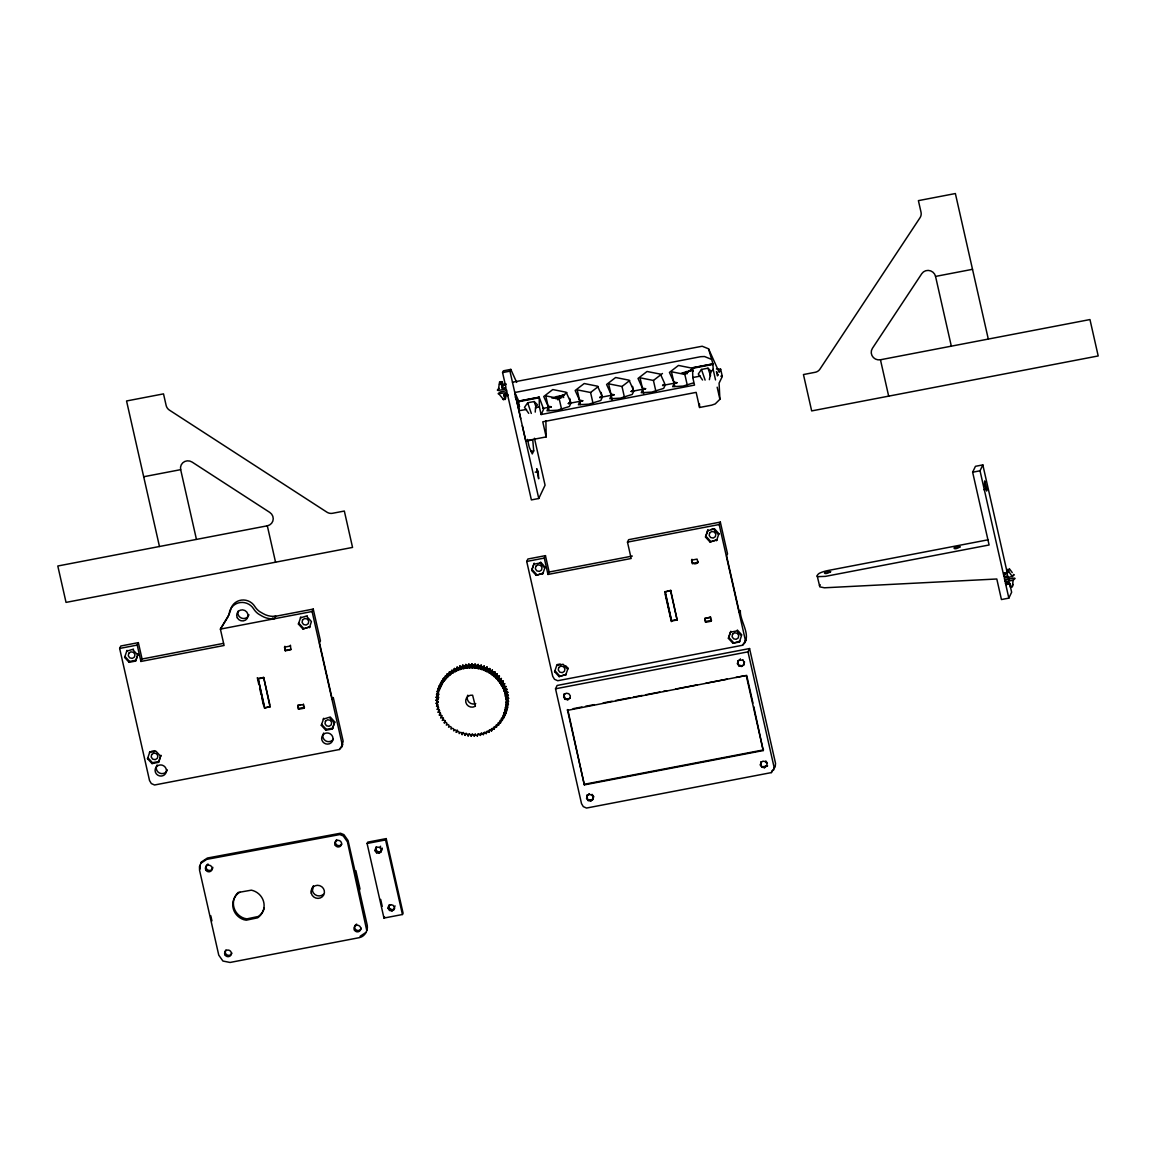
<?xml version="1.0" encoding="UTF-8"?>
<svg xmlns="http://www.w3.org/2000/svg" width="1156" height="1156" viewBox="0 0 1156 1156"><rect width="100%" height="100%" fill="white"/><g stroke="black" fill="none" stroke-linecap="round" stroke-linejoin="round"><path stroke-width="1.5" d="M455.002 671.737L456.042 669.512L454.424 668.471L453.369 670.682L455.002 671.737L456.071 671.188L457.126 667.099L458.657 668.284L457.603 670.494L456.085 669.31M456.071 671.188L457.126 667.099M505.923 702.516L506.964 700.29L508.654 701.244L507.6 703.455L505.923 702.516L508.64 698.238L506.877 697.429L505.837 699.64L507.585 700.449M489.71 673.226L492.413 670.104L491.358 672.33C488.396 675.147 487.818 670.09 489.768 668.5L487.153 671.766L486.055 671.217L486.979 667.128L486.055 671.217M488.656 672.59L489.768 668.5M475.333 733.944L474.278 736.155L473.31 734.522L472.096 734.508L471.2 736.155L470.376 734.436L469.163 734.335L468.122 735.895L467.458 734.118L466.244 733.915L465.088 735.375L464.567 733.554L463.383 733.251L462.082 734.595L461.721 732.745L460.565 732.34L459.163 733.583L458.961 731.705L457.848 731.213L456.331 732.326L456.302 730.433L455.233 729.855L453.614 730.823C454.698 728.872 452.415 727.399 451.028 729.118L451.317 727.254L450.378 726.517L448.6 727.196L449.063 725.39L448.181 724.552L446.346 725.087L446.967 723.324L446.158 722.428L444.28 722.803L445.06 721.098L444.323 720.13L442.416 720.347L443.34 718.729L442.69 717.703L440.783 717.76L441.838 716.229L441.289 715.159L439.367 715.044L440.566 713.613L440.089 712.501L438.182 712.24L439.511 710.911L439.135 709.755L437.257 709.336C439.497 708.729 438.789 706.085 436.592 706.374L438.124 705.261L436.188 703.383L437.821 702.443L437.763 701.244L436.043 700.363L437.748 699.568L437.806 698.383L436.159 697.357L437.214 695.146L438.991 694.496M313.392 886.016L312.395 890.669A6.719 6.488 25.4 0 0 323.434 894.339M474.278 736.155L475.015 734.45L477.341 735.91C477.096 733.641 479.783 733.251 480.361 735.389L480.78 733.569L481.951 733.265L483.324 734.624L483.584 732.774L484.711 732.369L486.185 733.612L486.286 731.734L487.384 731.242L488.959 732.355L490.014 730.144M986.791 489.089L986.675 491.04L984.478 484.581L984.681 480.91L986.791 489.089L983.828 489.653M535.242 412.1L535.531 407.707L537.511 404.86L534.188 401.537L527.671 402.779L524.492 407.345L528.74 413.357M1013.162 580.211L1005.142 581.757L1006.168 579.59L1014.144 578.087L1015.113 578.434L1013.162 580.211L1012.266 586.945L1013.032 584.344M457.603 670.494L458.715 670.047L459.958 665.957L461.374 667.258L460.319 669.483L458.903 668.182M459.958 665.957L458.715 670.047M506.53 390.728L500.143 391.956L498.149 393.734L507.094 392.592L506.27 388.951L498.265 390.482L499.623 381.755L502.282 381.668L503.279 386.032L502.513 384.702L506.198 383.994M229.538 613.446A21.892 21.155 25.4 0 1 229.018 614.645L220.391 629.11L224.091 645.481L140.916 661.449L142.072 659.007L138.359 642.635L120.802 646.002L119.646 648.444L149.529 780.546L151.32 783.551L154.543 784.996L339.329 749.536L341.656 747.022L341.988 743.611L312.091 611.51L313.247 609.082L272.354 616.899M341.656 747.022L343.144 741.184L333.275 697.559L332.321 699.539L319.504 642.88L320.443 640.886L313.247 609.082M744.825 642.75L745.158 639.34L719.177 524.521L720.332 522.093L628.618 539.693L627.477 542.121L631.176 558.493L547.987 574.445L544.288 558.073L545.444 555.646L527.873 559.013L526.717 561.455L552.698 676.274L554.49 679.28L557.712 680.725L742.499 645.265C752.686 636.118 739.609 621.379 740.346 610.556L739.407 612.55L726.589 555.891L727.529 553.897L720.332 522.093M773.624 770.098L773.956 766.688L747.99 651.854L749.565 648.545L557.105 685.465L555.53 688.788L581.511 803.608L583.289 806.613L586.511 808.058L771.298 772.613L775.199 766.775L775.532 763.365L749.565 648.545M709.365 379.688L710.824 372.203L713.136 369.328L712.963 363.837L708.541 348.809L702.183 346.236L512.484 382.217M505.75 705.377L506.805 703.151L508.394 704.25L507.354 706.461L505.75 705.377L505.851 704.192L507.6 703.455M492.138 674.902L493.193 672.691L494.927 671.925L493.872 674.136C492.427 675.769 490.173 674.251 491.358 672.33M491.141 674.179L492.413 670.104M375.108 850.773L376.162 847.073L375.108 850.773L376.524 852.781L378.951 853.258L380.96 851.929L382.015 848.229L380.96 851.929M388.141 908.428L388.575 906.073L390.598 904.729L393.011 905.22L394.427 907.229L394.008 909.584L391.985 910.914L389.558 910.437L388.141 908.428L389.211 904.743L390.598 904.729M563.68 697.14L564.446 693.976L563.68 697.14L565.183 699.264L567.755 699.77L570.197 697.704L567.755 699.77M569.879 698.369L570.341 695.869L568.839 693.73L566.267 693.224L564.128 694.64M592.06 794.331L593.563 796.47L593.115 798.969L590.658 801.05L588.086 800.53L586.598 798.406L587.364 795.241L589.488 793.825L587.046 795.906M586.598 798.406L587.364 795.241M592.797 799.634L593.563 796.47M743.684 665.018L744.45 661.853L743.684 665.018L741.545 666.434L738.987 665.928L737.485 663.79L737.933 661.29L740.389 659.223L737.933 661.29M737.485 663.79L738.25 660.625M760.388 765.055L761.154 761.891L760.388 765.055L761.891 767.194L764.463 767.7L766.905 765.619L764.463 767.7M766.601 766.284L767.049 763.784L765.547 761.66L762.974 761.154L760.85 762.555M460.319 669.483L461.461 669.122L462.862 665.076L464.177 666.477L463.123 668.703L461.822 667.287L462.862 665.076M505.331 708.195L506.386 705.984L507.889 707.197L506.834 709.408L505.331 708.195L505.533 707.038L507.354 706.461M461.461 669.122L461.822 667.287M494.407 676.766L495.462 674.555L497.268 673.948L496.213 676.159L494.407 676.766L493.482 675.971L493.872 674.136M493.482 675.971L494.927 671.925M312.221 888.227L313.16 886.233M507.108 710.102L506.053 712.313L504.666 710.983L504.97 709.827L506.834 709.408M463.123 668.703L464.307 668.443L465.854 664.425L467.038 665.943L465.984 668.154L464.813 666.651M464.307 668.443L465.854 664.425M496.531 678.818L497.571 676.607L499.421 676.144L498.38 678.355L496.531 678.818L495.678 677.936L496.213 676.159M495.678 677.936L497.268 673.948M135.628 661.073L138.055 654.021L135.628 661.073L129.125 662.33L124.617 657.403L127.03 650.351L126.611 651.233L133.547 649.094M147.52 758.668L149.948 751.617L149.514 752.498L156.031 751.255L160.54 756.168L158.545 762.353L152.028 763.596L147.52 758.668L147.939 757.787L152.448 762.714L158.964 761.457L160.959 755.287L160.54 756.168M302.915 628.98L309.851 626.855L302.915 628.98L298.407 624.052L300.835 617.001L300.416 617.882L307.337 615.758M309.432 627.737L311.426 621.567L306.918 616.639M321.325 725.332L323.738 718.266L323.319 719.148L330.255 717.023L334.763 721.951L332.35 729.003L325.833 730.245L321.325 725.332L321.744 724.436L326.252 729.364L332.769 728.121M332.35 729.003L334.763 721.951M531.688 570.414L534.115 563.362L531.688 570.414L536.196 575.341L543.132 573.203L536.196 575.341M542.713 574.084L545.126 567.032L544.707 567.914L540.199 562.986L533.682 564.244M559.114 676.607L566.035 674.468L559.114 676.607L554.605 671.679L557.019 664.628L560.27 664.006M565.616 675.364L568.044 668.298L565.79 665.842M705.492 537.063L707.905 530.012L705.492 537.063L710.001 541.991L716.937 539.852L710.001 541.991M716.518 540.748L718.931 533.682L714.422 528.769L711.171 529.39M728.396 638.343L730.404 632.159L736.907 630.916L741.43 635.843L739.421 642.014L732.918 643.256L728.396 638.343L730.823 631.277M503.756 713.686L504.811 711.475L506.082 712.905L505.028 715.116L503.756 713.686L504.161 712.573L506.053 712.313M466.041 668.154L467.183 668.009L468.903 664.05L469.943 665.654L468.903 667.865L470.116 667.807L470.925 666.131L471.821 667.821L473.05 667.865L474.003 666.261L474.755 668.009L475.969 668.168L478.122 664.44L478.714 666.246L477.659 668.457L478.859 668.717L481.142 665.09L480.535 669.151L481.705 669.497L484.104 665.986L483.338 670.075L484.465 670.523L485.939 669.338M467.183 668.009L468.903 664.05M440.002 688.412L441.057 686.202L439.15 686.389L438.095 688.6L440.002 688.412L440.45 687.329L439.251 685.826L440.291 683.615L442.213 683.601L441.173 685.811L439.251 685.826M500.187 683.384L501.242 681.173L503.149 681.029L502.094 683.254L500.187 683.384L499.493 682.387L500.346 680.725L498.453 681.029L497.672 680.089L498.38 678.355M497.672 680.089L499.421 676.144M124.617 657.403L125.036 656.521L129.544 661.449L136.047 660.192M140.916 661.449L137.203 645.077L138.359 642.635M129.125 662.33L129.544 661.449M152.028 763.596L152.448 762.714M158.545 762.353L158.964 761.457M264.493 708.021L270.258 706.518L264.493 708.021L258.12 678.471L263.669 677.416L269.868 704.799M270.042 706.966L263.669 677.416M290.445 645.207L290.85 649.73L285.301 650.799L284.896 646.276M298.407 624.052L298.826 623.171L303.349 628.098M303.464 704.134L304.071 708.209L298.537 709.278L297.713 705.637L300.69 704.654M298.537 709.278L297.916 705.189M325.833 730.245L326.252 729.364M502.282 381.668C500.042 380.83 501.979 387.115 502.239 388.199L505.938 387.491L502.571 372.579L503.409 370.816L510.808 369.385L516.674 382.405M502.239 388.199L502.513 384.702M505.085 394.051L505.779 397.881L504.984 399.557L503.727 394.76L507.426 394.051L531.384 499.912L538.768 498.496L509.955 371.163L510.808 369.385M503.727 394.76L504.493 396.089L507.354 394.788M339.329 749.536L342.812 744.594M712.963 363.837L692.545 367.752L692.791 377.535L694.51 385.107L541.124 414.527L539.404 406.955L539.158 397.173L518.741 401.089L514.825 392.505L700.738 356.684L704.51 356.525L710.868 359.097M311.455 891.724L312.438 889.831M541.124 414.527L543.638 409.224L539.158 397.173M570.5 401.869L566.151 392.231L552.77 389.558L543.739 396.522L548.089 406.161L551.311 406.811L548.435 407.692L546.976 410.799L557.438 410.192L569.388 406.493L570.847 403.401L568.333 403.545L570.5 401.869L569.735 398.43M528.306 440.725L532.743 439.872L533.725 450.883L532.266 453.932L529.246 447.228L527.468 439.396M441.173 685.811L441.708 684.757L440.638 683.182L441.693 680.971L443.615 681.115L443.21 681.765M436.159 697.357L437.951 696.707L438.095 695.536L436.549 694.38L438.384 693.889L438.644 692.733L437.199 691.447L438.24 689.236L440.118 688.904M442.271 680.667L443.312 678.456L445.219 678.745L444.164 680.971L442.271 680.667C444.135 682.011 442.618 684.28 440.638 683.182M436.549 694.38L437.604 692.169M444.106 678.297L445.161 676.087L447.025 676.549L445.985 678.76L444.106 678.297L444.901 680.031L444.164 680.971M446.158 676.101L447.213 673.89L449.034 674.497L447.993 676.722L446.158 676.101L446.794 677.893L445.985 678.76M367.088 843.475L367.724 842.146L386.205 838.606L403.083 913.182L402.447 914.512L383.965 918.066L367.088 843.475L385.569 839.935L386.205 838.606M448.398 674.092L449.453 671.882L451.216 672.648L450.175 674.858L448.398 674.092L448.875 675.928L447.993 676.722M436.043 700.363L437.098 698.152M354.776 873.011L355.875 870.699L359.978 888.892L358.895 891.189M437.748 699.568L438.803 697.357M450.811 672.272L451.851 670.061L453.557 670.971L452.516 673.197L450.811 672.272L451.115 674.136L450.175 674.858M436.188 703.383L437.243 701.172M601.929 395.829L597.58 386.205L584.199 383.532L575.168 390.497L579.517 400.135L582.74 400.771L579.864 401.667L578.39 404.759L588.866 404.166L600.802 400.467L602.276 397.361L599.762 397.505L601.929 395.829L601.149 392.404M436.592 706.374L437.647 704.163M437.257 709.336L438.312 707.125M538.768 498.496L545.068 485.217L534.448 438.24M438.182 712.24L439.237 710.015M439.367 715.044L440.407 712.833M376.524 852.781L377.145 851.452L375.729 849.443M440.783 717.76L441.823 715.55M381.393 849.559L379.977 847.55L380.599 846.221M378.951 853.258L381.596 850.599M442.416 720.347L443.47 718.136M470.116 667.807L471.98 663.92L472.876 665.596L471.821 667.821M444.28 722.803L445.335 720.593M473.05 667.865L475.058 664.05L475.81 665.798L474.755 668.009M475.969 668.168L478.122 664.44M478.859 668.717L481.142 665.09M633.358 389.803L629.009 380.165L615.628 377.506L606.597 384.471L610.946 394.109L614.168 394.745L611.293 395.641L609.819 398.733L620.295 398.141L632.231 394.442L633.705 391.335L631.176 391.479L633.358 389.803L632.578 386.379M481.705 669.497L484.104 665.986M484.465 670.523L486.979 667.128M456.331 732.326L457.386 730.101M540.199 562.986L540.618 562.105L543.999 565.804M462.082 734.595L463.137 732.384M465.088 735.375L466.128 733.164M468.122 735.895L469.177 733.684M383.965 918.066L384.587 916.737M471.2 736.155L472.255 733.944M547.987 574.445L549.143 572.018L545.444 555.646M389.558 910.437L390.193 909.107L388.777 907.099M498.453 681.029L499.508 678.818L501.386 678.514L499.493 682.387M391.985 910.914L394.644 908.255L394.008 909.584M394.427 907.229L395.063 905.899M501.704 685.884L502.759 683.658L504.681 683.687L503.626 685.898L501.704 685.884L501.097 684.829L503.149 681.029M477.341 735.91L478.396 733.684M642.722 389.615L641.248 392.708L651.709 392.101L663.66 388.402L665.134 385.309L662.605 385.454L664.787 383.778L660.437 374.139L647.042 371.481L638.025 378.445L642.375 388.084L645.597 388.719L642.722 389.615L643.704 393.979M480.361 735.389L481.416 733.179M504.926 688.673L503.005 688.485L504.059 686.274L505.967 686.462L503.669 690.06L504.074 691.187L505.967 691.534L507.022 689.308L505.143 688.99L504.074 691.187M503.669 690.06L505.967 686.462M483.324 734.624L484.364 732.413M508.365 695.218L506.776 696.244L506.545 694.568L508.365 695.218L507.311 697.444C505.129 697.632 504.493 694.973 506.776 694.453C503.033 694.655 505.129 690.305 507.022 689.308M486.185 733.612L487.24 731.401M504.912 693.961L505.967 691.736L507.816 692.242L505.49 696.779M505.288 695.609L507.816 692.242M488.959 732.355L488.887 730.476L489.927 729.884L491.589 730.867L492.644 728.656M491.589 730.867L491.358 729.003L492.34 728.323L494.089 729.161L495.144 726.951M494.089 729.161L493.699 727.312L494.609 726.56L496.415 727.254L497.47 725.043M504.666 710.983L505.721 708.758M496.415 727.254L495.866 725.433L496.704 724.61L498.554 725.144L499.609 722.934M498.554 725.144L497.846 723.381L498.626 722.486L500.505 722.861L501.56 720.65M500.505 722.861C498.713 721.445 500.302 719.22 502.239 720.419L503.294 718.208M502.239 720.419L501.242 718.801L501.834 717.775L503.756 717.833L504.811 715.622M693.311 371.322L691.852 368.114L678.471 365.441L669.44 372.405L673.804 382.044L677.026 382.694L674.136 383.575L672.676 386.682L683.138 386.075L693.383 382.911M554.605 671.679L555.025 670.798L559.533 675.725M568.044 668.298L567.625 669.18L563.116 664.267L556.6 665.509M716.402 368.981L720.65 369.183L719.162 372.319L708.541 348.809M565.183 699.264L563.998 696.476M664.989 591.93L670.755 590.413L677.127 619.977L671.578 621.032L664.989 591.93L670.755 590.413M753.755 706.576L763.235 750.562L584.344 784.881L567.813 709.697L567.495 710.362L746.689 675.379L752.961 703.108M697.935 561.383C697.415 565.4 690.146 564.388 691.982 559.273M707.486 530.893L714.422 528.769M671.578 621.032L665.206 591.482M588.086 800.53L586.901 797.741M590.658 801.05L593.115 798.969M718.931 533.682L718.512 534.563L714.003 529.65M704.784 618.648L710.55 617.131L711.157 621.22L705.608 622.289L704.784 618.648L710.55 617.131M705.608 622.289L705.001 618.2M732.918 643.256L739.84 641.132L739.421 642.014M742.499 645.265L745.981 640.323M738.987 665.928L737.803 663.125M744.132 662.518L742.947 659.729M741.545 666.434L744.002 664.353M761.891 767.194L760.706 764.391M765.547 761.66L765.864 760.995L767.367 763.119M771.298 772.613L772.353 770.387M988.38 539.751L828.202 570.486A9.508 1.951 -12.7 0 0 819.012 573.492A25.591 5.245 -12.7 0 0 817.509 576.656L825.398 576.382L989.103 544.982L972.644 472.212L975.447 466.316L982.831 464.9L1007.31 573.044M1007.714 569.417C1005.474 568.579 1007.411 574.864 1007.671 575.948L1003.986 576.656L980.028 470.795L982.831 464.9M1003.986 576.656L1004.246 573.159L1007.931 572.451M1006.24 584.546L1009.925 583.838L1009.159 582.508L1005.474 583.216L1006.24 584.546L1009.101 583.245M817.205 575.948L819.821 586.858L824.401 587.797L996.804 578.997L1001.443 599.545L1008.841 598.129L1011.645 592.233L1009.665 583.505M720.65 369.183L722.298 376.466L719.09 383.156L719.899 399.282L715.232 403.906L711.706 405.149L699.568 407.476L696.158 392.375L542.771 421.81L546.181 436.91L526.645 440.653L525.763 440.682L522.324 425.683M471.98 663.92L471.157 665.596L472.876 665.596M501.386 678.514L500.548 680.176L499.508 678.818M475.058 664.05L474.09 665.654L475.81 665.798M444.077 680.248L444.395 679.771M501.097 684.829L502.094 683.254M443.89 680.537L444.583 679.482M444.699 679.453L444.251 680.118L443.312 678.456M711.316 371.51L707.992 368.186L701.475 369.443L698.296 374.009L702.545 380.006M820.182 584.734L819.474 585.659M503.554 685.176L504.681 683.687M503.626 685.898L502.499 687.387L503.005 688.485M200.797 863.286L206.736 859.37L339.835 834.56L343.274 835.961L347.436 841.871L366.727 930.378M366.019 932.386L360.094 936.302M504.594 692.791L505.967 691.534M450.305 673.384L451.216 672.648M548.089 406.161L545.762 395.872L559.143 398.545L566.888 392.578M579.517 400.135L577.191 389.847L590.572 392.505L598.317 386.538M610.946 394.109L608.62 383.821L622 386.48L629.745 380.512M642.375 388.084L640.048 377.795L653.429 380.454L662.46 373.489M673.804 382.044L671.463 371.755L684.843 374.428L692.589 368.461M453.47 670.726L454.843 669.873L453.759 670.538M487.153 671.766L488.713 670.726M375.527 848.403L377.55 847.073L379.977 847.55M452.516 673.197L453.528 672.561L453.369 670.682M507.311 697.444L505.721 698.455L505.837 699.64M456.158 669.136L455.045 669.743L455.854 669.295M499.276 388.344L497.326 390.107L498.265 390.482M456.562 668.919L458.137 668.154L456.981 668.703M456.042 669.512L454.583 670.35L454.424 668.471M508.64 698.238L506.964 699.105L506.92 698.065M553.449 398.112L563.116 395.121L563.666 397.548M692.516 370.296L682.849 373.287L685.277 373.966M457.111 668.977L458.657 668.284M458.354 668.052L458.672 667.922M459.091 667.735L459.524 667.561M461.273 666.925L460.074 667.344L460.941 667.026M551.903 398.098L564.518 394.89M681.303 373.272L691.534 370.325M461.836 666.737L464.307 666.058L462.169 666.636M506.588 704.813L508.394 704.25M503.684 399.759L499.132 394.153M1010.965 587.147L1009.159 582.508M462.53 666.911L464.177 666.477M464.539 666L467.067 665.538L464.885 665.928M1013.35 574.431L1014.289 574.807L1012.338 576.569L1004.318 578.116L1005.142 581.757M888.675 396.147L880.453 359.762A7.615 7.369 25.3 0 1 872.404 348.346L921.765 273.683A7.615 7.369 25.4 0 1 935.551 276.414L972.514 269.319M502.571 372.579L509.955 371.163M499.406 384.197L501.256 383.835M502.109 385.54L505.808 384.832M504.493 396.089L508.192 395.381L507.426 394.051M502.874 399.47L504.71 399.123M539.086 397.317L518.683 401.233L518.986 410.741L520.72 418.559M692.473 367.897L712.891 363.967M518.827 401.667L539.231 397.751M692.617 368.316L713.035 364.4M143.691 476.749L180.668 469.654A7.615 7.369 25.4 0 1 192.127 462.082L269.738 512.383A7.615 7.369 25.3 0 1 267.325 525.807L275.547 562.192M555.877 398.791L561.932 397.621M526.572 409.426L518.986 410.741L514.825 392.505M535.531 407.707L539.404 406.955M692.791 377.535L700.377 376.076M542.684 408.458L551.311 406.811M568.333 403.545L582.74 400.771M599.762 397.505L614.168 394.745M631.176 391.479L645.597 388.719M662.605 385.454L677.026 382.694M880.453 359.762L1089.964 319.562L1098.2 355.947L811.671 410.915L803.449 374.544L815.168 372.29A7.615 7.369 25.6 0 0 819.922 369.154L920.017 217.733A7.63 7.369 25.5 0 0 921.014 212.169L918.399 200.638L955.376 193.543L988.293 339.069M530.763 451.461L533.725 450.883M535.228 472.168L538.176 471.605L538.667 478.786L536.673 468.671L538.176 471.605M267.325 525.807L57.8 566.006L66.037 602.392L352.551 547.424L344.329 511.039L332.596 513.278A7.615 7.369 25.4 0 1 326.888 512.151L169.455 410.149A7.63 7.369 25.4 0 1 166.132 405.409L163.516 393.878L126.553 400.973L159.47 546.499M972.644 472.212L980.028 470.795M526.717 561.455L544.288 558.073M627.477 542.121L719.177 524.521M119.646 648.444L137.203 645.077M549.143 572.018L632.332 556.065M142.072 659.007L223.484 643.386M692.589 563.362L698.137 562.293M290.026 646.088L284.477 647.158L285.301 650.799M285.518 650.351L291.066 649.282M257.904 678.919L263.452 677.85M671.78 620.584L677.329 619.529M706.027 621.408L711.576 620.339M297.713 705.637L303.262 704.568L304.071 708.209M1006.688 571.584L1008.538 571.237L1012.28 576.569M298.956 708.397L304.505 707.327M1003.842 573.997L1007.541 573.289M151.566 751.299L154.817 750.678M1010.142 586.872L1011.991 586.511M555.53 688.788L747.99 651.854M573.116 708.686L581.974 706.981M585.514 706.302L594.372 704.611M603.23 702.906L612.088 701.215M615.628 700.536L629.803 697.805M633.344 697.126L642.201 695.435M645.742 694.756L659.903 692.039M663.443 691.36L666.998 690.681M675.841 688.976L697.097 684.901M705.955 683.196L727.211 679.121M736.069 677.416L744.926 675.725M584.661 784.216L763.552 749.897M587.913 800.313L593.201 799.302M762.31 766.847L767.598 765.836M312.091 611.51L220.391 629.11L227.862 617.087A21.892 21.155 25.4 0 0 229.466 612.073A13.337 12.889 25.4 0 1 253.655 608.894A17.412 16.834 25.4 0 0 258.482 614.009L261.921 616.032A19.681 19.031 25.4 0 0 274.709 618.648L275.865 616.22A19.681 19.031 25.4 0 1 263.077 613.59L259.638 611.582A17.412 16.834 25.4 0 1 254.811 606.452A13.337 12.889 25.4 0 0 230.622 609.645A21.892 21.155 25.4 0 1 229.986 612.203M465.362 666.232L467.038 665.943M437.199 691.447L439.078 691.115L439.425 689.988L438.095 688.6M467.197 665.509L467.66 665.451M468.122 665.394L468.585 665.336M469.177 665.278L469.524 665.249M468.238 665.798L469.943 665.654M470.116 665.206L471.764 665.162L470.463 665.191M504.161 713.006L506.082 712.905M505.028 715.116L503.12 715.217L502.614 716.301L503.756 717.833M471.995 665.148L472.356 665.148M472.818 665.148L473.295 665.162M473.888 665.191L474.235 665.206M476.127 665.365L474.711 665.235L475.766 665.336M476.59 665.423L477.052 665.495M477.529 665.553L477.992 665.639M477.023 665.957L478.714 666.246M478.584 665.74L478.931 665.798M740.071 659.874L742.643 660.394M739.291 665.264L741.863 665.769M565.501 698.6L568.058 699.105M762.209 766.529L764.781 767.035M589.184 794.49L591.742 794.996L593.245 797.134M588.404 799.865L590.976 800.385M377.145 851.452L379.573 851.929M390.193 909.107L392.621 909.599M479.856 666L483.844 667.142L481.344 666.362M720.824 376.162L722.298 376.466M481.691 666.463L479.509 665.914M479.913 666.506L481.59 666.94M482.746 667.287L484.378 667.85M484.061 667.214L484.393 667.344M484.956 667.547L486.488 668.182L485.289 667.677M485.52 668.298L487.095 669.006M486.705 668.284L487.023 668.428M487.456 668.63L489.046 669.44L487.875 668.847M488.208 669.555L489.71 670.379M489.971 669.974L491.488 670.913L490.375 670.205M490.751 671.015L492.196 671.968M493.511 672.344L495.274 673.775L494.725 673.298M494.999 673.529L493.236 672.127M493.193 672.691L494.537 673.76M495.447 673.905L496.661 675.032L495.707 674.15M495.462 674.555L496.719 675.725M497.499 675.855L499.233 677.792L497.745 676.115M497.571 676.607L498.727 677.878M705.911 536.182L710.42 541.109M737.326 630.034L741.849 634.947M728.829 637.447L733.337 642.375M532.107 569.532L536.615 574.46M329.836 717.905L334.344 722.832M133.113 649.99L137.636 654.903M467.848 666.261L468.903 667.865M502.614 682.604L503.409 684.034L502.788 682.907M1012.251 572.596L1009.304 568.636L1008.538 571.237M1004.246 573.159L1005.012 574.489M502.759 683.658L503.308 684.684M503.51 684.251L503.669 684.554M503.929 685.089L504.074 685.407M504.319 685.942L504.464 686.259M504.059 686.274L504.71 687.834M515.157 396.826L519.564 406.594M504.637 686.693L504.811 687.126M504.984 687.56L505.143 687.993M505.736 689.756L505.302 688.427L505.634 689.424M447.213 673.89L447.834 675.682M439.511 710.911L439.135 709.755M707.992 368.186L710.579 375.801M701.475 369.443L705.117 380.107M534.188 401.537L536.254 407.635M527.671 402.779L531.312 413.443M477.067 666.651L477.659 668.457M505.143 688.99L505.649 690.58M505.909 690.32L506.444 692.458L505.996 690.652M449.453 671.882L449.915 673.717M505.967 691.736L506.328 693.398M480.087 667.301L480.535 669.151M1008.09 576.526L1008.885 580.023M1005.474 583.216L1008.841 598.129M935.551 276.414L951.33 346.164M713.136 369.328L715.521 379.919M717.168 387.188L719.899 399.282M686.462 371.452L687.011 373.879M684.843 374.428L687.372 385.569M746.371 676.043L763.235 750.562M674.136 383.575L674.801 386.494M697.921 562.741L697.097 559.099L691.563 560.169L692.386 563.81M710.333 617.579L711.157 621.22M653.429 380.454L655.943 391.595M670.538 590.861L677.127 619.977M622 386.48L624.515 397.621M665.148 594.155L671.361 621.625M611.293 395.641L612.275 400.005M590.572 392.505L593.1 403.646M579.864 401.667L580.529 404.571M559.143 398.545L561.672 409.686M557.062 396.277L557.886 399.918M548.435 407.692L549.1 410.611M563.911 694.236L565.067 699.351M567.379 709.567L584.344 784.881M586.757 795.198L587.523 798.608M385.569 839.935L402.447 914.512M380.671 899.382L382.231 906.318M258.12 678.471L264.71 707.573M257.297 677.705L258.843 684.569M259.623 688.008L261.184 694.872M261.95 698.311L263.51 705.174M180.668 469.654L196.448 539.404M210.768 915.697L211.938 920.884M483.049 668.197L483.338 670.075M437.821 702.443L437.763 701.244M200.104 865.295L200.176 868.922M699.496 403.892L699.568 407.476M545.892 420.784L546.181 436.91M475.766 703.643A6.199 5.982 25.4 0 1 467.226 696.923M467.458 696.028A6.199 5.982 25.4 0 1 467.819 695.19M248.945 614.775A5.722 5.52 25.4 0 1 241.821 618.229A5.722 5.52 25.4 0 1 238.107 611.163M231.908 953.05A3.425 3.309 25.4 0 1 227.082 954.957A3.425 3.309 25.4 0 1 225.94 949.914M212.834 867.332A3.425 3.309 25.4 0 1 208.268 870.251A3.425 3.309 25.4 0 1 206.736 865.02M207.343 864.457A3.425 3.309 25.4 0 1 208.08 864.052M341.757 844.097A3.425 3.309 25.4 0 1 336.569 844.761A3.425 3.309 25.4 0 1 336.743 839.632M361.308 928.225A3.425 3.309 25.4 0 1 355.773 929.641A3.425 3.309 25.4 0 1 356.684 924.106M264.276 907.966A15.779 15.245 25.4 0 1 258.265 916.491L246.878 918.875L244.364 918.341A15.779 15.245 25.4 0 1 238.468 892.244M333.289 739.233A5.722 5.52 25.4 0 1 325.443 740.736A5.722 5.52 25.4 0 1 323.694 733.02M167.345 769.882A5.722 5.52 25.4 0 1 159.528 773.061A5.722 5.52 25.4 0 1 157.129 764.969M128.735 653.256L128.287 655.755L129.79 657.88L132.362 658.385L134.486 656.984L134.949 654.484L133.446 652.345L130.874 651.84L128.735 653.256M151.653 754.521L151.205 757.021L152.693 759.145L155.265 759.651L157.404 758.249L157.852 755.749L156.349 753.611L153.791 753.105L151.653 754.521M302.54 619.905L302.092 622.405L303.58 624.543L306.152 625.049L308.291 623.633L308.739 621.133L307.25 619.009L304.678 618.489L302.54 619.905M325.457 721.171L324.995 723.67L326.498 725.809L329.07 726.315L331.208 724.899L331.656 722.399L330.154 720.275L327.582 719.769L325.457 721.171M535.82 566.267L535.373 568.766L536.861 570.891L539.433 571.396L541.572 569.995L542.02 567.48L540.517 565.356L537.959 564.851L535.82 566.267M558.724 667.532L558.276 670.032L559.779 672.156L562.351 672.662L564.475 671.26L564.937 668.76L563.434 666.622L560.862 666.116L558.724 667.532M709.625 532.916L709.163 535.416L710.665 537.54L713.238 538.06L715.376 536.644L715.824 534.144L714.321 532.006L711.749 531.5L709.625 532.916M732.528 634.182L732.08 636.681L733.583 638.82L736.141 639.326L738.279 637.91L738.727 635.41L737.239 633.286L734.667 632.78L732.528 634.182M201.433 861.971L199.468 866.624L199.554 870.237L218.759 955.131L222.92 961.041L230.058 962.457L359.458 937.632C364.819 936.461 368.099 930.681 367.276 925.436L348.072 840.542L343.91 834.632L340.456 833.23L207.372 858.041L201.433 861.971M830.6 571.743C822.985 576.324 822.075 570.688 830.6 571.743M960 546.918C952.515 551.484 951.648 545.834 960 546.918M717.977 374.833L717.442 375.873L716.474 371.611L717.977 374.833M156.927 766.327L155.973 767.411A5.722 5.52 25.4 0 0 157.722 775.127A5.722 5.52 25.4 0 0 165.554 773.624A5.722 5.52 25.4 0 0 163.805 765.908L162.461 765.258A5.722 5.52 25.4 0 0 156.927 766.327M323.492 734.363L322.538 735.447A5.722 5.52 25.4 0 0 324.287 743.163A5.722 5.52 25.4 0 0 332.133 741.661A5.722 5.52 25.4 0 0 330.385 733.944L329.041 733.294A5.722 5.52 25.4 0 0 323.492 734.363M475.376 706.157L475.13 706.33A6.199 5.982 25.4 0 1 465.825 702.313A6.199 5.982 25.4 0 1 472.602 695.204L475.376 706.157M239.899 892.172L237.833 893.574A15.779 15.245 25.4 0 0 243.728 919.67L246.242 920.19L257.629 917.821A15.779 15.245 25.4 0 0 251.372 890.163L239.899 892.172M237.327 617.839A5.722 5.52 25.4 0 0 247.153 618.518A5.722 5.52 25.4 0 0 242.601 609.862A5.722 5.52 25.4 0 0 237.327 617.839M335.226 845.195A3.425 3.309 25.4 0 0 341.121 845.426A3.425 3.309 25.4 0 0 338.231 840.311A3.425 3.309 25.4 0 0 335.226 845.195M354.43 930.089A3.425 3.309 25.4 0 0 360.325 930.305A3.425 3.309 25.4 0 0 357.435 925.205A3.425 3.309 25.4 0 0 354.43 930.089M225.03 954.914A3.425 3.309 25.4 0 0 230.925 955.131A3.425 3.309 25.4 0 0 228.035 950.03A3.425 3.309 25.4 0 0 225.03 954.914M311.239 893.097A6.719 6.488 25.4 0 0 322.278 896.781A6.719 6.488 25.4 0 0 319.764 885.669A6.719 6.488 25.4 0 0 311.239 893.097M205.826 870.035A3.425 3.309 25.4 0 0 211.721 870.251A3.425 3.309 25.4 0 0 208.831 865.136A3.425 3.309 25.4 0 0 205.826 870.035"/></g></svg>
